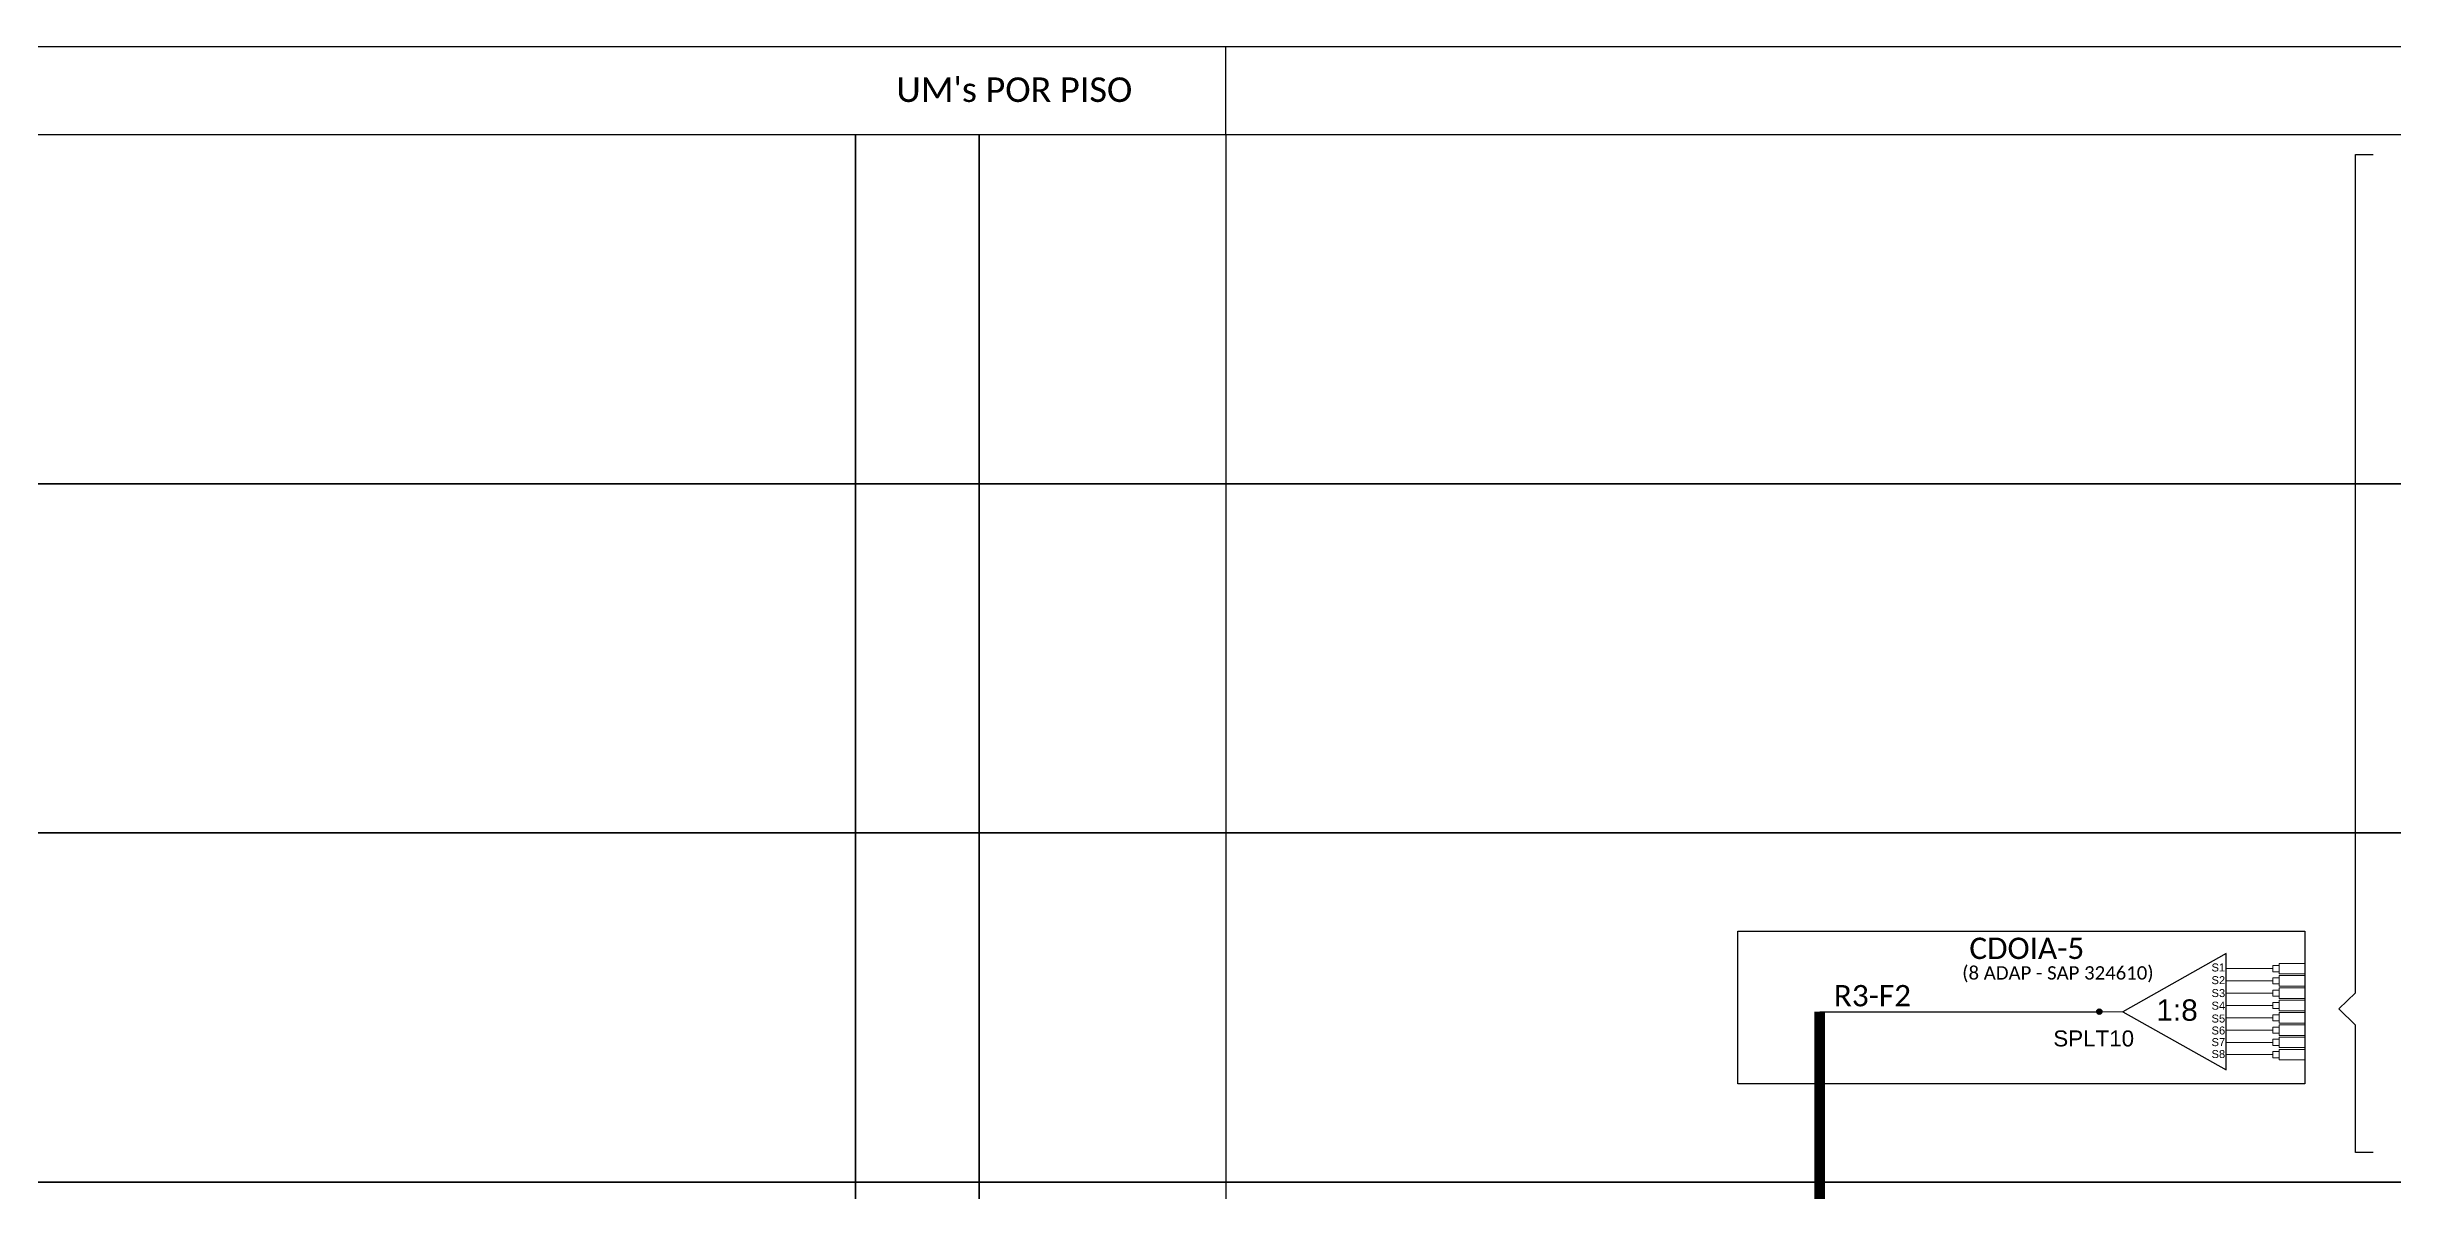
# Model space of a CAD drawing. Header units: millimetres. Extents: x 2752 to 3823, y -3651 to -2634.
# Drawn here: x 3192.4 to 3412.2, y -3289.5 to -3182.3 of the extents above; entities that cross this region are included whole.
import ezdxf
from ezdxf.enums import TextEntityAlignment as Align

# ---------------------------------------------------------------- set-up
doc = ezdxf.new("R2010")
doc.units = ezdxf.units.MM
doc.styles.add('ARIAL', font='arial.ttf')
doc.styles.add('WMF-Calibri0', font='calibri.ttf')

# ---------------------------------------------------------------- blocks, each defined once
blk = doc.blocks.new('SPLT_1-8_SC-APC')
at = {"color": 1}
blk.add_lwpolyline([(-7.37, -2.1), (-17.04, -7.55), (-7.37, -13), (-7.37, -2.1)], dxfattribs=at)
at = {"color": 3, "lineweight": 0}
for points in [[(-2.99, -3.51), (-7.37, -3.51)], [(-2.41, -3.02), (-2.41, -4)], [(-2.41, -3.02), (0, -3.02)], [(-2.41, -4), (0, -4)], [(-2.41, -4.17), (-2.41, -5.16)], [(-2.41, -4.17), (0, -4.17)], [(-7.37, -4.66), (-2.99, -4.66)], [(-7.37, -5.82), (-2.99, -5.82)], [(-2.41, -5.16), (0, -5.16)], [(-2.41, -5.32), (-2.41, -6.31)], [(-2.41, -5.32), (0, -5.32)], [(-2.41, -6.31), (0, -6.31)], [(-2.41, -6.48), (-2.41, -7.46)], [(-2.41, -6.48), (0, -6.48)], [(-7.37, -6.97), (-2.99, -6.97)], [(-7.37, -8.12), (-2.99, -8.12)], [(-2.41, -7.46), (0, -7.46)], [(-2.41, -7.63), (-2.41, -8.62)], [(-2.41, -7.63), (0, -7.63)], [(-2.41, -8.62), (0, -8.62)], [(-2.41, -8.78), (-2.41, -9.77)], [(-2.41, -8.78), (0, -8.78)], [(-7.37, -9.28), (-2.99, -9.28)], [(-7.37, -10.43), (-2.99, -10.43)], [(-2.41, -9.77), (0, -9.77)], [(-2.41, -9.94), (-2.41, -10.92)], [(-2.41, -9.94), (0, -9.94)], [(-2.41, -10.92), (0, -10.92)], [(-7.37, -11.58), (-2.99, -11.58)], [(-2.41, -11.09), (-2.41, -12.08)], [(-2.41, -11.09), (0, -11.09)], [(-2.41, -12.08), (0, -12.08)]]:
    blk.add_lwpolyline(points, dxfattribs=at)
for points in [[(-2.99, -3.22), (-2.41, -3.22), (-2.41, -3.8), (-2.99, -3.8)], [(-2.99, -4.38), (-2.41, -4.38), (-2.41, -4.95), (-2.99, -4.95)], [(-2.99, -5.53), (-2.41, -5.53), (-2.41, -6.1), (-2.99, -6.1)], [(-2.99, -6.68), (-2.41, -6.68), (-2.41, -7.26), (-2.99, -7.26)], [(-2.99, -7.84), (-2.41, -7.84), (-2.41, -8.41), (-2.99, -8.41)], [(-2.99, -8.99), (-2.41, -8.99), (-2.41, -9.56), (-2.99, -9.56)], [(-2.99, -10.14), (-2.41, -10.14), (-2.41, -10.72), (-2.99, -10.72)], [(-2.99, -11.3), (-2.41, -11.3), (-2.41, -11.87), (-2.99, -11.87)]]:
    blk.add_lwpolyline(points, close=True, dxfattribs=at)
at = {"color": 1, "lineweight": 0}
blk.add_lwpolyline([(-17.04, -7.55), (-19.26, -7.55)], dxfattribs=at)
at = {"color": 1, "style": 'ARIAL'}
for s, height, p in [('S1', 0.75, (-8.74, -3.78)), ('S2', 0.75, (-8.74, -4.97)), ('1:8', 2, (-13.91, -8.4)), ('S3', 0.75, (-8.74, -6.18)), ('S4', 0.75, (-8.74, -7.36)), ('S5', 0.75, (-8.74, -8.57)), ('S6', 0.75, (-8.74, -9.69)), ('S7', 0.75, (-8.74, -10.78)), ('S8', 0.75, (-8.74, -11.9))]:
    blk.add_text(s, height=height, dxfattribs=at).set_placement(p)

msp = doc.modelspace()

# ---------------------------------------------------------------- hatches: boundary and pattern name
h = msp.add_hatch(color=3)
h.dxf.hatch_style = 1
edge = h.paths.add_edge_path()
edge.add_arc((3384.77, -3272.81), 0.256, 0, 360)

# ---------------------------------------------------------------- linework, layer by layer
at = {"color": 7}
msp.add_line((3358.57, -3272.81), (3384.77, -3272.81), dxfattribs=at)
for points in [[(3157.23, -3190.56), (3302.9, -3190.56), (3302.9, -3182.34), (3157.23, -3182.34)], [(3302.9, -3190.56), (3448.56, -3190.56), (3448.56, -3182.34), (3302.9, -3182.34)], [(3157.23, -3190.56), (3268.18, -3190.56), (3268.18, -3223.3), (3157.23, -3223.3)], [(3302.9, -3190.56), (3413.84, -3190.56), (3413.84, -3223.3), (3302.9, -3223.3)], [(3157.23, -3223.3), (3268.18, -3223.3), (3268.18, -3256.05), (3157.23, -3256.05)], [(3302.9, -3223.3), (3413.84, -3223.3), (3413.84, -3256.05), (3302.9, -3256.05)], [(3157.23, -3256.05), (3268.18, -3256.05), (3268.18, -3288.79), (3157.23, -3288.79)], [(3302.9, -3256.05), (3413.84, -3256.05), (3413.84, -3288.79), (3302.9, -3288.79)], [(3157.23, -3288.79), (3268.18, -3288.79), (3268.18, -3321.53), (3157.23, -3321.53)], [(3302.9, -3288.79), (3413.84, -3288.79), (3413.84, -3321.53), (3302.9, -3321.53)]]:
    msp.add_lwpolyline(points)
for points in [[(3268.18, -3190.56), (3279.75, -3190.56), (3279.75, -3223.3), (3268.18, -3223.3)], [(3279.75, -3190.56), (3302.9, -3190.56), (3302.9, -3223.3), (3279.75, -3223.3)], [(3268.18, -3223.3), (3279.75, -3223.3), (3279.75, -3256.05), (3268.18, -3256.05)], [(3279.75, -3223.3), (3302.9, -3223.3), (3302.9, -3256.05), (3279.75, -3256.05)], [(3268.18, -3256.05), (3279.75, -3256.05), (3279.75, -3288.79), (3268.18, -3288.79)], [(3279.75, -3256.05), (3302.9, -3256.05), (3302.9, -3288.79), (3279.75, -3288.79)], [(3268.18, -3288.79), (3279.75, -3288.79), (3279.75, -3321.53), (3268.18, -3321.53)], [(3279.75, -3288.79), (3302.9, -3288.79), (3302.9, -3321.53), (3279.75, -3321.53)]]:
    msp.add_lwpolyline(points, close=True)
at = {"color": 3}
msp.add_lwpolyline([(3410.45, -3286.01), (3408.8, -3286.01), (3408.79, -3274.06), (3407.22, -3272.55), (3408.79, -3271.04), (3408.79, -3192.42), (3410.45, -3192.42)], dxfattribs=at)
at = {"color": 1}
msp.add_lwpolyline([(3350.9, -3265.26), (3404.03, -3265.26), (3404.03, -3279.58), (3350.9, -3279.58)], close=True, dxfattribs=at)
at = {"color": 7, "const_width": 1}
msp.add_lwpolyline([(3358.56, -3272.81), (3358.56, -3454.11), (3373.93, -3454.11), (3373.93, -3461.43)], dxfattribs=at)
at = {"color": 3}
msp.add_circle((3384.77, -3272.81), 0.256, dxfattribs=at)

# ---------------------------------------------------------------- block references
msp.add_blockref('SPLT_1-8_SC-APC', (3404.03, -3265.26), dxfattribs=at)

# ---------------------------------------------------------------- texts
for s, height, style, p in [("UM's POR PISO", 2.3, 'WMF-Calibri0', (3271.99, -3187.5)), ('SPLT10', 1.5, 'ARIAL', (3380.46, -3276.07))]:
    msp.add_text(s, height=height, dxfattribs=dict(style=style)).set_placement(p)
at = {"color": 1, "style": 'WMF-Calibri0'}
msp.add_text('CDOIA-5', height=2, dxfattribs=at).set_placement((3372.59, -3267.87))
msp.add_text('(8 ADAP - SAP 324610)', height=1.25, dxfattribs=at).set_placement((3380.89, -3269.8), align=Align.CENTER)
at = {"color": 7, "style": 'WMF-Calibri0'}
msp.add_text('R3-F2', height=2, dxfattribs=at).set_placement((3359.88, -3272.31))

doc.saveas('drawing.dxf')
